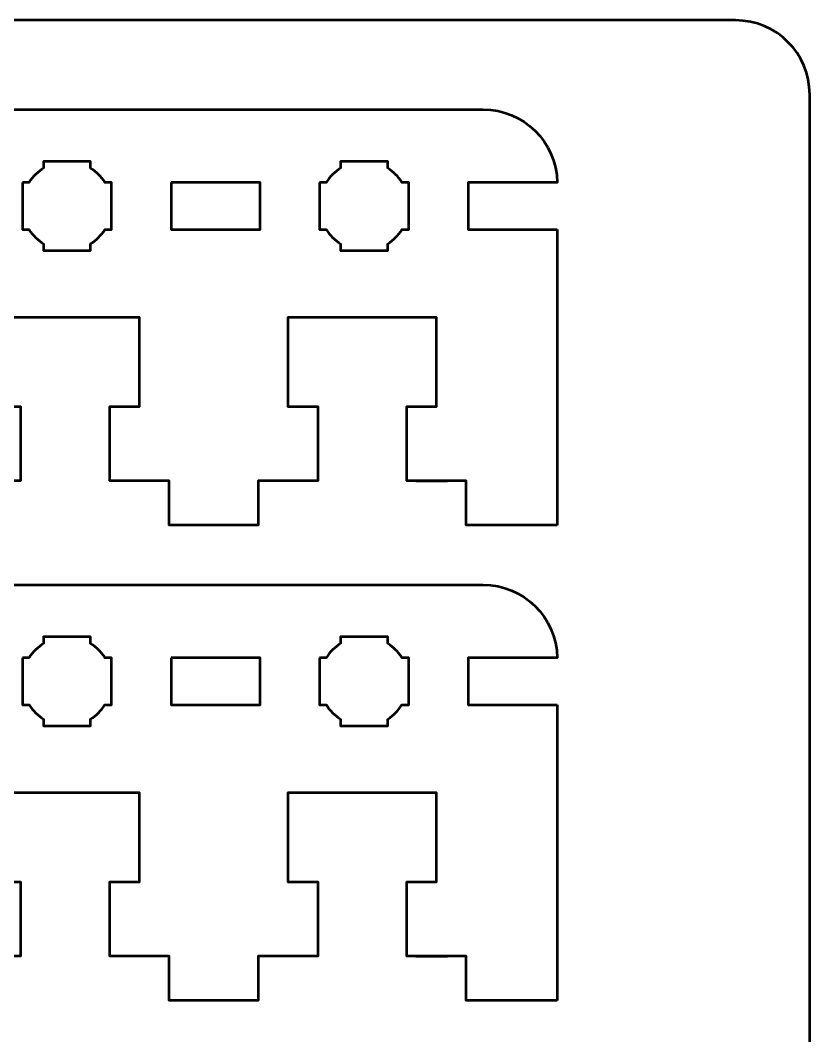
# Model space of a CAD drawing. Header units: centimetres. Extents: x -21 to 0, y -29.7 to 0.
# Drawn here: x -5.31 to 0, y -6.84 to 0 of the extents above; entities that cross this region are included whole.
import ezdxf

# ---------------------------------------------------------------- set-up
doc = ezdxf.new("R2010")
doc.units = ezdxf.units.CM
doc.header["$MEASUREMENT"] = 0
doc.layers.add('Layer 1', color=7, linetype='Continuous')

msp = doc.modelspace()

# ---------------------------------------------------------------- linework, layer by layer
at = {"layer": 'Layer 1', "color": 1, "lineweight": 53}
msp.add_open_spline([(-21.00003, -29.19995), (-21.00003, -29.19995), (-21.00003, -3.49992), (-21.00003, -3.49992), (-21.00003, -3.49992), (-21.00003, -3.41709), (-20.93286, -3.34992), (-20.85003, -3.34992), (-20.85003, -3.34992), (-20.7672, -3.34992), (-20.70003, -3.28275), (-20.70003, -3.19992), (-20.70003, -3.19992), (-20.70003, -3.11709), (-20.7672, -3.04992), (-20.85003, -3.04992), (-20.85003, -3.04992), (-20.93286, -3.04992), (-21.00003, -2.98275), (-21.00003, -2.89992), (-21.00003, -2.89992), (-21.00003, -2.81709), (-20.93286, -2.74992), (-20.85003, -2.74992), (-20.85003, -2.74992), (-20.7672, -2.74992), (-20.70003, -2.68275), (-20.70003, -2.59992), (-20.70003, -2.59992), (-20.70003, -2.51709), (-20.7672, -2.44992), (-20.85003, -2.44992), (-20.85003, -2.44992), (-20.93286, -2.44992), (-21.00003, -2.38275), (-21.00003, -2.29992), (-21.00003, -2.29992), (-21.00003, -2.21709), (-20.93286, -2.14992), (-20.85003, -2.14992), (-20.85003, -2.14992), (-20.7672, -2.14992), (-20.70003, -2.08275), (-20.70003, -1.99992), (-20.70003, -1.99992), (-20.70003, -1.91709), (-20.7672, -1.84992), (-20.85003, -1.84992), (-20.85003, -1.84992), (-20.93286, -1.84992), (-21.00003, -1.78275), (-21.00003, -1.69992), (-21.00003, -1.69992), (-21.00003, -1.61709), (-20.93286, -1.54992), (-20.85003, -1.54992), (-20.85003, -1.54992), (-20.7672, -1.54992), (-20.70003, -1.48275), (-20.70003, -1.39992), (-20.70003, -1.39992), (-20.70003, -1.31709), (-20.7672, -1.24992), (-20.85003, -1.24992), (-20.85003, -1.24992), (-20.93286, -1.24992), (-21.00003, -1.18275), (-21.00003, -1.09992), (-21.00003, -1.09992), (-21.00003, -1.09992), (-21.00003, -0.49992), (-21.00003, -0.49992), (-21.00003, -0.49992), (-21.00003, -0.22295), (-20.77694, 0.00004), (-20.49994, 0.00004), (-20.49994, 0.00004), (-20.49994, 0.00004), (-0.50008, 0.00004), (-0.50008, 0.00004), (-0.50008, 0.00004), (-0.22294, 0.00004), (0.00002, -0.22295), (0.00002, -0.49992), (0.00002, -0.49992), (0.00002, -0.49992), (0.00002, -29.19995), (0.00002, -29.19995), (0.00002, -29.19995), (0.00002, -29.47695), (-0.22294, -29.70004), (-0.50008, -29.70004), (-0.50008, -29.70004), (-0.50008, -29.70004), (-20.49994, -29.70004), (-20.49994, -29.70004), (-20.49994, -29.70004), (-20.77694, -29.70004), (-21.00003, -29.47695), (-21.00003, -29.19995)], degree=3, knots=[0, 0, 0, 0, 0.04, 0.04, 0.04, 0.04, 0.08, 0.08, 0.08, 0.08, 0.12, 0.12, 0.12, 0.12, 0.16, 0.16, 0.16, 0.16, 0.2, 0.2, 0.2, 0.2, 0.24, 0.24, 0.24, 0.24, 0.28, 0.28, 0.28, 0.28, 0.32, 0.32, 0.32, 0.32, 0.36, 0.36, 0.36, 0.36, 0.4, 0.4, 0.4, 0.4, 0.44, 0.44, 0.44, 0.44, 0.48, 0.48, 0.48, 0.48, 0.52, 0.52, 0.52, 0.52, 0.56, 0.56, 0.56, 0.56, 0.6, 0.6, 0.6, 0.6, 0.64, 0.64, 0.64, 0.64, 0.68, 0.68, 0.68, 0.68, 0.72, 0.72, 0.72, 0.72, 0.76, 0.76, 0.76, 0.76, 0.8, 0.8, 0.8, 0.8, 0.84, 0.84, 0.84, 0.84, 0.88, 0.88, 0.88, 0.88, 0.92, 0.92, 0.92, 0.92, 0.96, 0.96, 0.96, 0.96, 1, 1, 1, 1], dxfattribs=at)
at = {"layer": 'Layer 1', "color": 114, "lineweight": 53}
for points in [[(-9.80001, -0.6), (-9.80001, -0.6), (-2.20002, -0.6), (-2.20002, -0.6)], [(-1.70002, -1.40875), (-1.70002, -1.40875), (-1.70002, -3.10001), (-1.70002, -3.10001)], [(-9.80001, -3.8), (-9.80001, -3.8), (-2.20002, -3.8), (-2.20002, -3.8)], [(-1.70002, -4.60875), (-1.70002, -4.60875), (-1.70002, -6.30001), (-1.70002, -6.30001)]]:
    msp.add_open_spline(points, degree=3, dxfattribs=at)
at = {"layer": 'Layer 1', "lineweight": 53}
for points, knots in [([(-2.20002, -0.6), (-1.92686, -0.6), (-1.7048, -0.8192), (-1.70013, -1.09125), (-1.70013, -1.09125), (-1.70013, -1.09125), (-2.30002, -1.09125), (-2.30002, -1.09125), (-2.30002, -1.09125), (-2.30002, -1.09125), (-2.30002, -1.40875), (-2.30002, -1.40875), (-2.30002, -1.40875), (-2.30002, -1.40875), (-1.70002, -1.40875), (-1.70002, -1.40875)], [0, 0, 0, 0, 0.25, 0.25, 0.25, 0.25, 0.5, 0.5, 0.5, 0.5, 0.75, 0.75, 0.75, 0.75, 1, 1, 1, 1]), ([(-5.30002, -1.09125), (-5.30002, -1.09125), (-5.25458, -1.09125), (-5.25458, -1.09125), (-5.25458, -1.09125), (-5.23035, -1.05249), (-5.19752, -1.01967), (-5.15877, -0.99544), (-5.15877, -0.99544), (-5.15877, -0.99544), (-5.15877, -0.95), (-5.15877, -0.95), (-5.15877, -0.95), (-5.15877, -0.95), (-5.00002, -0.95), (-5.00002, -0.95), (-5.00002, -0.95), (-5.00002, -0.95), (-4.84127, -0.95), (-4.84127, -0.95), (-4.84127, -0.95), (-4.84127, -0.95), (-4.84127, -0.99544), (-4.84127, -0.99544), (-4.84127, -0.99544), (-4.80252, -1.01967), (-4.76969, -1.05249), (-4.74546, -1.09125), (-4.74546, -1.09125), (-4.74546, -1.09125), (-4.70002, -1.09125), (-4.70002, -1.09125), (-4.70002, -1.09125), (-4.70002, -1.09125), (-4.70002, -1.25), (-4.70002, -1.25), (-4.70002, -1.25), (-4.70002, -1.25), (-4.70002, -1.40875), (-4.70002, -1.40875), (-4.70002, -1.40875), (-4.70002, -1.40875), (-4.74546, -1.40875), (-4.74546, -1.40875), (-4.74546, -1.40875), (-4.76969, -1.44751), (-4.80252, -1.48033), (-4.84127, -1.50456), (-4.84127, -1.50456), (-4.84127, -1.50456), (-4.84127, -1.55), (-4.84127, -1.55), (-4.84127, -1.55), (-4.84127, -1.55), (-5.00002, -1.55), (-5.00002, -1.55), (-5.00002, -1.55), (-5.00002, -1.55), (-5.15877, -1.55), (-5.15877, -1.55), (-5.15877, -1.55), (-5.15877, -1.55), (-5.15877, -1.50456), (-5.15877, -1.50456), (-5.15877, -1.50456), (-5.19752, -1.48033), (-5.23035, -1.44751), (-5.25458, -1.40875), (-5.25458, -1.40875), (-5.25458, -1.40875), (-5.30002, -1.40875), (-5.30002, -1.40875), (-5.30002, -1.40875), (-5.30002, -1.40875), (-5.30002, -1.25), (-5.30002, -1.25), (-5.30002, -1.25), (-5.30002, -1.25), (-5.30002, -1.09125), (-5.30002, -1.09125)], [0, 0, 0, 0, 0.05, 0.05, 0.05, 0.05, 0.1, 0.1, 0.1, 0.1, 0.15, 0.15, 0.15, 0.15, 0.2, 0.2, 0.2, 0.2, 0.25, 0.25, 0.25, 0.25, 0.3, 0.3, 0.3, 0.3, 0.35, 0.35, 0.35, 0.35, 0.4, 0.4, 0.4, 0.4, 0.45, 0.45, 0.45, 0.45, 0.5, 0.5, 0.5, 0.5, 0.55, 0.55, 0.55, 0.55, 0.6, 0.6, 0.6, 0.6, 0.65, 0.65, 0.65, 0.65, 0.7, 0.7, 0.7, 0.7, 0.75, 0.75, 0.75, 0.75, 0.8, 0.8, 0.8, 0.8, 0.85, 0.85, 0.85, 0.85, 0.9, 0.9, 0.9, 0.9, 0.95, 0.95, 0.95, 0.95, 1, 1, 1, 1]), ([(-3.30002, -1.09125), (-3.30002, -1.09125), (-3.25458, -1.09125), (-3.25458, -1.09125), (-3.25458, -1.09125), (-3.23035, -1.05249), (-3.19752, -1.01967), (-3.15877, -0.99544), (-3.15877, -0.99544), (-3.15877, -0.99544), (-3.15877, -0.95), (-3.15877, -0.95), (-3.15877, -0.95), (-3.15877, -0.95), (-3.00002, -0.95), (-3.00002, -0.95), (-3.00002, -0.95), (-3.00002, -0.95), (-2.84127, -0.95), (-2.84127, -0.95), (-2.84127, -0.95), (-2.84127, -0.95), (-2.84127, -0.99544), (-2.84127, -0.99544), (-2.84127, -0.99544), (-2.80252, -1.01967), (-2.76969, -1.05249), (-2.74546, -1.09125), (-2.74546, -1.09125), (-2.74546, -1.09125), (-2.70002, -1.09125), (-2.70002, -1.09125), (-2.70002, -1.09125), (-2.70002, -1.09125), (-2.70002, -1.25), (-2.70002, -1.25), (-2.70002, -1.25), (-2.70002, -1.25), (-2.70002, -1.40875), (-2.70002, -1.40875), (-2.70002, -1.40875), (-2.70002, -1.40875), (-2.74546, -1.40875), (-2.74546, -1.40875), (-2.74546, -1.40875), (-2.76969, -1.44751), (-2.80252, -1.48033), (-2.84127, -1.50456), (-2.84127, -1.50456), (-2.84127, -1.50456), (-2.84127, -1.55), (-2.84127, -1.55), (-2.84127, -1.55), (-2.84127, -1.55), (-3.00002, -1.55), (-3.00002, -1.55), (-3.00002, -1.55), (-3.00002, -1.55), (-3.15877, -1.55), (-3.15877, -1.55), (-3.15877, -1.55), (-3.15877, -1.55), (-3.15877, -1.50456), (-3.15877, -1.50456), (-3.15877, -1.50456), (-3.19752, -1.48033), (-3.23035, -1.44751), (-3.25458, -1.40875), (-3.25458, -1.40875), (-3.25458, -1.40875), (-3.30002, -1.40875), (-3.30002, -1.40875), (-3.30002, -1.40875), (-3.30002, -1.40875), (-3.30002, -1.25), (-3.30002, -1.25), (-3.30002, -1.25), (-3.30002, -1.25), (-3.30002, -1.09125), (-3.30002, -1.09125)], [0, 0, 0, 0, 0.05, 0.05, 0.05, 0.05, 0.1, 0.1, 0.1, 0.1, 0.15, 0.15, 0.15, 0.15, 0.2, 0.2, 0.2, 0.2, 0.25, 0.25, 0.25, 0.25, 0.3, 0.3, 0.3, 0.3, 0.35, 0.35, 0.35, 0.35, 0.4, 0.4, 0.4, 0.4, 0.45, 0.45, 0.45, 0.45, 0.5, 0.5, 0.5, 0.5, 0.55, 0.55, 0.55, 0.55, 0.6, 0.6, 0.6, 0.6, 0.65, 0.65, 0.65, 0.65, 0.7, 0.7, 0.7, 0.7, 0.75, 0.75, 0.75, 0.75, 0.8, 0.8, 0.8, 0.8, 0.85, 0.85, 0.85, 0.85, 0.9, 0.9, 0.9, 0.9, 0.95, 0.95, 0.95, 0.95, 1, 1, 1, 1]), ([(-4.30002, -1.09125), (-4.30002, -1.09125), (-3.70002, -1.09125), (-3.70002, -1.09125), (-3.70002, -1.09125), (-3.70002, -1.09125), (-3.70002, -1.40875), (-3.70002, -1.40875), (-3.70002, -1.40875), (-3.70002, -1.40875), (-4.30002, -1.40875), (-4.30002, -1.40875), (-4.30002, -1.40875), (-4.30002, -1.40875), (-4.30002, -1.09125), (-4.30002, -1.09125)], [0, 0, 0, 0, 0.25, 0.25, 0.25, 0.25, 0.5, 0.5, 0.5, 0.5, 0.75, 0.75, 0.75, 0.75, 1, 1, 1, 1]), ([(-1.70002, -3.4), (-1.70002, -3.4), (-2.31252, -3.4), (-2.31252, -3.4), (-2.31252, -3.4), (-2.31252, -3.4), (-2.31252, -3.1), (-2.31252, -3.1), (-2.31252, -3.1), (-3.23021, -3.10001), (-1.9031, -3.09999), (-2.71252, -3.10001), (-2.71252, -3.10001), (-2.71252, -3.10001), (-2.71252, -2.6), (-2.71252, -2.6), (-2.71252, -2.6), (-2.71252, -2.6), (-2.51252, -2.59999), (-2.51252, -2.59999), (-2.51252, -2.59999), (-2.51252, -2.59999), (-2.51252, -2), (-2.51252, -2), (-2.51252, -2), (-2.89585, -2), (-3.12919, -2), (-3.51252, -2), (-3.51252, -2), (-3.51252, -2), (-3.51252, -2.59999), (-3.51252, -2.59999), (-3.51252, -2.59999), (-3.51252, -2.59999), (-3.31252, -2.6), (-3.31252, -2.6), (-3.31252, -2.6), (-3.31252, -2.6), (-3.31252, -3.1), (-3.31252, -3.1), (-3.31252, -3.1), (-3.31252, -3.1), (-3.71252, -3.1), (-3.71252, -3.1), (-3.71252, -3.1), (-3.71252, -3.1), (-3.71252, -3.4), (-3.71252, -3.4), (-3.71252, -3.4), (-3.71252, -3.4), (-4.31252, -3.4), (-4.31252, -3.4), (-4.31252, -3.4), (-4.31252, -3.4), (-4.31252, -3.1), (-4.31252, -3.1), (-4.31252, -3.1), (-4.31252, -3.1), (-4.71252, -3.1), (-4.71252, -3.1), (-4.71252, -3.1), (-4.71252, -3.1), (-4.71252, -2.6), (-4.71252, -2.6), (-4.71252, -2.6), (-4.71252, -2.6), (-4.51252, -2.59999), (-4.51252, -2.59999), (-4.51252, -2.59999), (-4.51252, -2.59999), (-4.51252, -2), (-4.51252, -2), (-4.51252, -2), (-4.89585, -2), (-5.12919, -2), (-5.51252, -2), (-5.51252, -2), (-5.51252, -2), (-5.51252, -2.59999), (-5.51252, -2.59999), (-5.51252, -2.59999), (-5.51252, -2.59999), (-5.31252, -2.6), (-5.31252, -2.6), (-5.31252, -2.6), (-5.31252, -2.6), (-5.31252, -3.10001), (-5.31252, -3.10001), (-5.31252, -3.10001), (-5.31252, -3.10001), (-5.71252, -3.1), (-5.71252, -3.1), (-5.71252, -3.1), (-5.71252, -3.1), (-5.71252, -3.4), (-5.71252, -3.4), (-5.71252, -3.4), (-5.71252, -3.4), (-6.31251, -3.4), (-6.31251, -3.4), (-6.31251, -3.4), (-6.31251, -3.4), (-6.31251, -3.1), (-6.31251, -3.1), (-6.31251, -3.1), (-6.31251, -3.1), (-6.71251, -3.1), (-6.71251, -3.1), (-6.71251, -3.1), (-6.71251, -3.1), (-6.71251, -2.6), (-6.71251, -2.6), (-6.71251, -2.6), (-6.71251, -2.6), (-6.51251, -2.59999), (-6.51251, -2.59999), (-6.51251, -2.59999), (-6.51251, -2.59999), (-6.51251, -2), (-6.51251, -2), (-6.51251, -2), (-6.89584, -2), (-7.12918, -2), (-7.51251, -2), (-7.51251, -2), (-7.51251, -2), (-7.51251, -2.59999), (-7.51251, -2.59999), (-7.51251, -2.59999), (-7.51251, -2.59999), (-7.31251, -2.6), (-7.31251, -2.6), (-7.31251, -2.6), (-7.31251, -2.6), (-7.31251, -3.10001), (-7.31251, -3.10001), (-7.31251, -3.10001), (-7.31251, -3.10001), (-7.71251, -3.1), (-7.71251, -3.1), (-7.71251, -3.1), (-7.71251, -3.1), (-7.71251, -3.4), (-7.71251, -3.4), (-7.71251, -3.4), (-7.71251, -3.4), (-8.31251, -3.4), (-8.31251, -3.4), (-8.31251, -3.4), (-8.31251, -3.4), (-8.31251, -3.1), (-8.31251, -3.1), (-8.31251, -3.1), (-8.31251, -3.1), (-8.71251, -3.1), (-8.71251, -3.1), (-8.71251, -3.1), (-8.71251, -3.1), (-8.71251, -2.6), (-8.71251, -2.6), (-8.71251, -2.6), (-8.71251, -2.6), (-8.51251, -2.59999), (-8.51251, -2.59999), (-8.51251, -2.59999), (-8.51251, -2.59999), (-8.51251, -2), (-8.51251, -2), (-8.51251, -2), (-8.89584, -2), (-9.12918, -2), (-9.51251, -2), (-9.51251, -2), (-9.51251, -2), (-9.51251, -2.59999), (-9.51251, -2.59999), (-9.51251, -2.59999), (-9.51251, -2.59999), (-9.31251, -2.6), (-9.31251, -2.6), (-9.31251, -2.6), (-9.31251, -2.6), (-9.31251, -3.10001), (-9.31251, -3.10001), (-9.31251, -3.10001), (-9.31251, -3.10001), (-9.71251, -3.1), (-9.71251, -3.1), (-9.71251, -3.1), (-9.71251, -3.1), (-9.71251, -3.4), (-9.71251, -3.4), (-9.71251, -3.4), (-9.71251, -3.4), (-10.28751, -3.4), (-10.28751, -3.4)], [0, 0, 0, 0, 0.0204082, 0.0204082, 0.0204082, 0.0204082, 0.0408163, 0.0408163, 0.0408163, 0.0408163, 0.0612245, 0.0612245, 0.0612245, 0.0612245, 0.0816327, 0.0816327, 0.0816327, 0.0816327, 0.1020408, 0.1020408, 0.1020408, 0.1020408, 0.122449, 0.122449, 0.122449, 0.122449, 0.1428571, 0.1428571, 0.1428571, 0.1428571, 0.1632653, 0.1632653, 0.1632653, 0.1632653, 0.1836735, 0.1836735, 0.1836735, 0.1836735, 0.2040816, 0.2040816, 0.2040816, 0.2040816, 0.2244898, 0.2244898, 0.2244898, 0.2244898, 0.244898, 0.244898, 0.244898, 0.244898, 0.2653061, 0.2653061, 0.2653061, 0.2653061, 0.2857143, 0.2857143, 0.2857143, 0.2857143, 0.3061224, 0.3061224, 0.3061224, 0.3061224, 0.3265306, 0.3265306, 0.3265306, 0.3265306, 0.3469388, 0.3469388, 0.3469388, 0.3469388, 0.3673469, 0.3673469, 0.3673469, 0.3673469, 0.3877551, 0.3877551, 0.3877551, 0.3877551, 0.4081633, 0.4081633, 0.4081633, 0.4081633, 0.4285714, 0.4285714, 0.4285714, 0.4285714, 0.4489796, 0.4489796, 0.4489796, 0.4489796, 0.4693878, 0.4693878, 0.4693878, 0.4693878, 0.4897959, 0.4897959, 0.4897959, 0.4897959, 0.5102041, 0.5102041, 0.5102041, 0.5102041, 0.5306122, 0.5306122, 0.5306122, 0.5306122, 0.5510204, 0.5510204, 0.5510204, 0.5510204, 0.5714286, 0.5714286, 0.5714286, 0.5714286, 0.5918367, 0.5918367, 0.5918367, 0.5918367, 0.6122449, 0.6122449, 0.6122449, 0.6122449, 0.6326531, 0.6326531, 0.6326531, 0.6326531, 0.6530612, 0.6530612, 0.6530612, 0.6530612, 0.6734694, 0.6734694, 0.6734694, 0.6734694, 0.6938776, 0.6938776, 0.6938776, 0.6938776, 0.7142857, 0.7142857, 0.7142857, 0.7142857, 0.7346939, 0.7346939, 0.7346939, 0.7346939, 0.755102, 0.755102, 0.755102, 0.755102, 0.7755102, 0.7755102, 0.7755102, 0.7755102, 0.7959184, 0.7959184, 0.7959184, 0.7959184, 0.8163265, 0.8163265, 0.8163265, 0.8163265, 0.8367347, 0.8367347, 0.8367347, 0.8367347, 0.8571429, 0.8571429, 0.8571429, 0.8571429, 0.877551, 0.877551, 0.877551, 0.877551, 0.8979592, 0.8979592, 0.8979592, 0.8979592, 0.9183673, 0.9183673, 0.9183673, 0.9183673, 0.9387755, 0.9387755, 0.9387755, 0.9387755, 0.9591837, 0.9591837, 0.9591837, 0.9591837, 0.9795918, 0.9795918, 0.9795918, 0.9795918, 1, 1, 1, 1]), ([(-2.20002, -3.8), (-1.92686, -3.8), (-1.7048, -4.0192), (-1.70013, -4.29125), (-1.70013, -4.29125), (-1.70013, -4.29125), (-2.30002, -4.29125), (-2.30002, -4.29125), (-2.30002, -4.29125), (-2.30002, -4.29125), (-2.30002, -4.60875), (-2.30002, -4.60875), (-2.30002, -4.60875), (-2.30002, -4.60875), (-1.70002, -4.60875), (-1.70002, -4.60875)], [0, 0, 0, 0, 0.25, 0.25, 0.25, 0.25, 0.5, 0.5, 0.5, 0.5, 0.75, 0.75, 0.75, 0.75, 1, 1, 1, 1]), ([(-5.30002, -4.29125), (-5.30002, -4.29125), (-5.25458, -4.29125), (-5.25458, -4.29125), (-5.25458, -4.29125), (-5.23035, -4.25249), (-5.19752, -4.21967), (-5.15877, -4.19544), (-5.15877, -4.19544), (-5.15877, -4.19544), (-5.15877, -4.15), (-5.15877, -4.15), (-5.15877, -4.15), (-5.15877, -4.15), (-5.00002, -4.15), (-5.00002, -4.15), (-5.00002, -4.15), (-5.00002, -4.15), (-4.84127, -4.15), (-4.84127, -4.15), (-4.84127, -4.15), (-4.84127, -4.15), (-4.84127, -4.19544), (-4.84127, -4.19544), (-4.84127, -4.19544), (-4.80252, -4.21967), (-4.76969, -4.25249), (-4.74546, -4.29125), (-4.74546, -4.29125), (-4.74546, -4.29125), (-4.70002, -4.29125), (-4.70002, -4.29125), (-4.70002, -4.29125), (-4.70002, -4.29125), (-4.70002, -4.45), (-4.70002, -4.45), (-4.70002, -4.45), (-4.70002, -4.45), (-4.70002, -4.60875), (-4.70002, -4.60875), (-4.70002, -4.60875), (-4.70002, -4.60875), (-4.74546, -4.60875), (-4.74546, -4.60875), (-4.74546, -4.60875), (-4.76969, -4.64751), (-4.80252, -4.68033), (-4.84127, -4.70456), (-4.84127, -4.70456), (-4.84127, -4.70456), (-4.84127, -4.75), (-4.84127, -4.75), (-4.84127, -4.75), (-4.84127, -4.75), (-5.00002, -4.75), (-5.00002, -4.75), (-5.00002, -4.75), (-5.00002, -4.75), (-5.15877, -4.75), (-5.15877, -4.75), (-5.15877, -4.75), (-5.15877, -4.75), (-5.15877, -4.70456), (-5.15877, -4.70456), (-5.15877, -4.70456), (-5.19752, -4.68033), (-5.23035, -4.64751), (-5.25458, -4.60875), (-5.25458, -4.60875), (-5.25458, -4.60875), (-5.30002, -4.60875), (-5.30002, -4.60875), (-5.30002, -4.60875), (-5.30002, -4.60875), (-5.30002, -4.45), (-5.30002, -4.45), (-5.30002, -4.45), (-5.30002, -4.45), (-5.30002, -4.29125), (-5.30002, -4.29125)], [0, 0, 0, 0, 0.05, 0.05, 0.05, 0.05, 0.1, 0.1, 0.1, 0.1, 0.15, 0.15, 0.15, 0.15, 0.2, 0.2, 0.2, 0.2, 0.25, 0.25, 0.25, 0.25, 0.3, 0.3, 0.3, 0.3, 0.35, 0.35, 0.35, 0.35, 0.4, 0.4, 0.4, 0.4, 0.45, 0.45, 0.45, 0.45, 0.5, 0.5, 0.5, 0.5, 0.55, 0.55, 0.55, 0.55, 0.6, 0.6, 0.6, 0.6, 0.65, 0.65, 0.65, 0.65, 0.7, 0.7, 0.7, 0.7, 0.75, 0.75, 0.75, 0.75, 0.8, 0.8, 0.8, 0.8, 0.85, 0.85, 0.85, 0.85, 0.9, 0.9, 0.9, 0.9, 0.95, 0.95, 0.95, 0.95, 1, 1, 1, 1]), ([(-3.30002, -4.29125), (-3.30002, -4.29125), (-3.25458, -4.29125), (-3.25458, -4.29125), (-3.25458, -4.29125), (-3.23035, -4.25249), (-3.19752, -4.21967), (-3.15877, -4.19544), (-3.15877, -4.19544), (-3.15877, -4.19544), (-3.15877, -4.15), (-3.15877, -4.15), (-3.15877, -4.15), (-3.15877, -4.15), (-3.00002, -4.15), (-3.00002, -4.15), (-3.00002, -4.15), (-3.00002, -4.15), (-2.84127, -4.15), (-2.84127, -4.15), (-2.84127, -4.15), (-2.84127, -4.15), (-2.84127, -4.19544), (-2.84127, -4.19544), (-2.84127, -4.19544), (-2.80252, -4.21967), (-2.76969, -4.25249), (-2.74546, -4.29125), (-2.74546, -4.29125), (-2.74546, -4.29125), (-2.70002, -4.29125), (-2.70002, -4.29125), (-2.70002, -4.29125), (-2.70002, -4.29125), (-2.70002, -4.45), (-2.70002, -4.45), (-2.70002, -4.45), (-2.70002, -4.45), (-2.70002, -4.60875), (-2.70002, -4.60875), (-2.70002, -4.60875), (-2.70002, -4.60875), (-2.74546, -4.60875), (-2.74546, -4.60875), (-2.74546, -4.60875), (-2.76969, -4.64751), (-2.80252, -4.68033), (-2.84127, -4.70456), (-2.84127, -4.70456), (-2.84127, -4.70456), (-2.84127, -4.75), (-2.84127, -4.75), (-2.84127, -4.75), (-2.84127, -4.75), (-3.00002, -4.75), (-3.00002, -4.75), (-3.00002, -4.75), (-3.00002, -4.75), (-3.15877, -4.75), (-3.15877, -4.75), (-3.15877, -4.75), (-3.15877, -4.75), (-3.15877, -4.70456), (-3.15877, -4.70456), (-3.15877, -4.70456), (-3.19752, -4.68033), (-3.23035, -4.64751), (-3.25458, -4.60875), (-3.25458, -4.60875), (-3.25458, -4.60875), (-3.30002, -4.60875), (-3.30002, -4.60875), (-3.30002, -4.60875), (-3.30002, -4.60875), (-3.30002, -4.45), (-3.30002, -4.45), (-3.30002, -4.45), (-3.30002, -4.45), (-3.30002, -4.29125), (-3.30002, -4.29125)], [0, 0, 0, 0, 0.05, 0.05, 0.05, 0.05, 0.1, 0.1, 0.1, 0.1, 0.15, 0.15, 0.15, 0.15, 0.2, 0.2, 0.2, 0.2, 0.25, 0.25, 0.25, 0.25, 0.3, 0.3, 0.3, 0.3, 0.35, 0.35, 0.35, 0.35, 0.4, 0.4, 0.4, 0.4, 0.45, 0.45, 0.45, 0.45, 0.5, 0.5, 0.5, 0.5, 0.55, 0.55, 0.55, 0.55, 0.6, 0.6, 0.6, 0.6, 0.65, 0.65, 0.65, 0.65, 0.7, 0.7, 0.7, 0.7, 0.75, 0.75, 0.75, 0.75, 0.8, 0.8, 0.8, 0.8, 0.85, 0.85, 0.85, 0.85, 0.9, 0.9, 0.9, 0.9, 0.95, 0.95, 0.95, 0.95, 1, 1, 1, 1]), ([(-4.30002, -4.29125), (-4.30002, -4.29125), (-3.70002, -4.29125), (-3.70002, -4.29125), (-3.70002, -4.29125), (-3.70002, -4.29125), (-3.70002, -4.60875), (-3.70002, -4.60875), (-3.70002, -4.60875), (-3.70002, -4.60875), (-4.30002, -4.60875), (-4.30002, -4.60875), (-4.30002, -4.60875), (-4.30002, -4.60875), (-4.30002, -4.29125), (-4.30002, -4.29125)], [0, 0, 0, 0, 0.25, 0.25, 0.25, 0.25, 0.5, 0.5, 0.5, 0.5, 0.75, 0.75, 0.75, 0.75, 1, 1, 1, 1]), ([(-1.70002, -6.6), (-1.70002, -6.6), (-2.31252, -6.6), (-2.31252, -6.6), (-2.31252, -6.6), (-2.31252, -6.6), (-2.31252, -6.3), (-2.31252, -6.3), (-2.31252, -6.3), (-3.23021, -6.30001), (-1.9031, -6.29999), (-2.71252, -6.30001), (-2.71252, -6.30001), (-2.71252, -6.30001), (-2.71252, -5.8), (-2.71252, -5.8), (-2.71252, -5.8), (-2.71252, -5.8), (-2.51252, -5.79999), (-2.51252, -5.79999), (-2.51252, -5.79999), (-2.51252, -5.79999), (-2.51252, -5.2), (-2.51252, -5.2), (-2.51252, -5.2), (-2.89585, -5.2), (-3.12919, -5.2), (-3.51252, -5.2), (-3.51252, -5.2), (-3.51252, -5.2), (-3.51252, -5.79999), (-3.51252, -5.79999), (-3.51252, -5.79999), (-3.51252, -5.79999), (-3.31252, -5.8), (-3.31252, -5.8), (-3.31252, -5.8), (-3.31252, -5.8), (-3.31252, -6.3), (-3.31252, -6.3), (-3.31252, -6.3), (-3.31252, -6.3), (-3.71252, -6.3), (-3.71252, -6.3), (-3.71252, -6.3), (-3.71252, -6.3), (-3.71252, -6.6), (-3.71252, -6.6), (-3.71252, -6.6), (-3.71252, -6.6), (-4.31252, -6.6), (-4.31252, -6.6), (-4.31252, -6.6), (-4.31252, -6.6), (-4.31252, -6.3), (-4.31252, -6.3), (-4.31252, -6.3), (-4.31252, -6.3), (-4.71252, -6.3), (-4.71252, -6.3), (-4.71252, -6.3), (-4.71252, -6.3), (-4.71252, -5.8), (-4.71252, -5.8), (-4.71252, -5.8), (-4.71252, -5.8), (-4.51252, -5.79999), (-4.51252, -5.79999), (-4.51252, -5.79999), (-4.51252, -5.79999), (-4.51252, -5.2), (-4.51252, -5.2), (-4.51252, -5.2), (-4.89585, -5.2), (-5.12919, -5.2), (-5.51252, -5.2), (-5.51252, -5.2), (-5.51252, -5.2), (-5.51252, -5.79999), (-5.51252, -5.79999), (-5.51252, -5.79999), (-5.51252, -5.79999), (-5.31252, -5.8), (-5.31252, -5.8), (-5.31252, -5.8), (-5.31252, -5.8), (-5.31252, -6.30001), (-5.31252, -6.30001), (-5.31252, -6.30001), (-5.31252, -6.30001), (-5.71252, -6.3), (-5.71252, -6.3), (-5.71252, -6.3), (-5.71252, -6.3), (-5.71252, -6.6), (-5.71252, -6.6), (-5.71252, -6.6), (-5.71252, -6.6), (-6.31251, -6.6), (-6.31251, -6.6), (-6.31251, -6.6), (-6.31251, -6.6), (-6.31251, -6.3), (-6.31251, -6.3), (-6.31251, -6.3), (-6.31251, -6.3), (-6.71251, -6.3), (-6.71251, -6.3), (-6.71251, -6.3), (-6.71251, -6.3), (-6.71251, -5.8), (-6.71251, -5.8), (-6.71251, -5.8), (-6.71251, -5.8), (-6.51251, -5.79999), (-6.51251, -5.79999), (-6.51251, -5.79999), (-6.51251, -5.79999), (-6.51251, -5.2), (-6.51251, -5.2), (-6.51251, -5.2), (-6.89584, -5.2), (-7.12918, -5.2), (-7.51251, -5.2), (-7.51251, -5.2), (-7.51251, -5.2), (-7.51251, -5.79999), (-7.51251, -5.79999), (-7.51251, -5.79999), (-7.51251, -5.79999), (-7.31251, -5.8), (-7.31251, -5.8), (-7.31251, -5.8), (-7.31251, -5.8), (-7.31251, -6.30001), (-7.31251, -6.30001), (-7.31251, -6.30001), (-7.31251, -6.30001), (-7.71251, -6.3), (-7.71251, -6.3), (-7.71251, -6.3), (-7.71251, -6.3), (-7.71251, -6.6), (-7.71251, -6.6), (-7.71251, -6.6), (-7.71251, -6.6), (-8.31251, -6.6), (-8.31251, -6.6), (-8.31251, -6.6), (-8.31251, -6.6), (-8.31251, -6.3), (-8.31251, -6.3), (-8.31251, -6.3), (-8.31251, -6.3), (-8.71251, -6.3), (-8.71251, -6.3), (-8.71251, -6.3), (-8.71251, -6.3), (-8.71251, -5.8), (-8.71251, -5.8), (-8.71251, -5.8), (-8.71251, -5.8), (-8.51251, -5.79999), (-8.51251, -5.79999), (-8.51251, -5.79999), (-8.51251, -5.79999), (-8.51251, -5.2), (-8.51251, -5.2), (-8.51251, -5.2), (-8.89584, -5.2), (-9.12918, -5.2), (-9.51251, -5.2), (-9.51251, -5.2), (-9.51251, -5.2), (-9.51251, -5.79999), (-9.51251, -5.79999), (-9.51251, -5.79999), (-9.51251, -5.79999), (-9.31251, -5.8), (-9.31251, -5.8), (-9.31251, -5.8), (-9.31251, -5.8), (-9.31251, -6.30001), (-9.31251, -6.30001), (-9.31251, -6.30001), (-9.31251, -6.30001), (-9.71251, -6.3), (-9.71251, -6.3), (-9.71251, -6.3), (-9.71251, -6.3), (-9.71251, -6.6), (-9.71251, -6.6), (-9.71251, -6.6), (-9.71251, -6.6), (-10.28751, -6.6), (-10.28751, -6.6)], [0, 0, 0, 0, 0.0204082, 0.0204082, 0.0204082, 0.0204082, 0.0408163, 0.0408163, 0.0408163, 0.0408163, 0.0612245, 0.0612245, 0.0612245, 0.0612245, 0.0816327, 0.0816327, 0.0816327, 0.0816327, 0.1020408, 0.1020408, 0.1020408, 0.1020408, 0.122449, 0.122449, 0.122449, 0.122449, 0.1428571, 0.1428571, 0.1428571, 0.1428571, 0.1632653, 0.1632653, 0.1632653, 0.1632653, 0.1836735, 0.1836735, 0.1836735, 0.1836735, 0.2040816, 0.2040816, 0.2040816, 0.2040816, 0.2244898, 0.2244898, 0.2244898, 0.2244898, 0.244898, 0.244898, 0.244898, 0.244898, 0.2653061, 0.2653061, 0.2653061, 0.2653061, 0.2857143, 0.2857143, 0.2857143, 0.2857143, 0.3061224, 0.3061224, 0.3061224, 0.3061224, 0.3265306, 0.3265306, 0.3265306, 0.3265306, 0.3469388, 0.3469388, 0.3469388, 0.3469388, 0.3673469, 0.3673469, 0.3673469, 0.3673469, 0.3877551, 0.3877551, 0.3877551, 0.3877551, 0.4081633, 0.4081633, 0.4081633, 0.4081633, 0.4285714, 0.4285714, 0.4285714, 0.4285714, 0.4489796, 0.4489796, 0.4489796, 0.4489796, 0.4693878, 0.4693878, 0.4693878, 0.4693878, 0.4897959, 0.4897959, 0.4897959, 0.4897959, 0.5102041, 0.5102041, 0.5102041, 0.5102041, 0.5306122, 0.5306122, 0.5306122, 0.5306122, 0.5510204, 0.5510204, 0.5510204, 0.5510204, 0.5714286, 0.5714286, 0.5714286, 0.5714286, 0.5918367, 0.5918367, 0.5918367, 0.5918367, 0.6122449, 0.6122449, 0.6122449, 0.6122449, 0.6326531, 0.6326531, 0.6326531, 0.6326531, 0.6530612, 0.6530612, 0.6530612, 0.6530612, 0.6734694, 0.6734694, 0.6734694, 0.6734694, 0.6938776, 0.6938776, 0.6938776, 0.6938776, 0.7142857, 0.7142857, 0.7142857, 0.7142857, 0.7346939, 0.7346939, 0.7346939, 0.7346939, 0.755102, 0.755102, 0.755102, 0.755102, 0.7755102, 0.7755102, 0.7755102, 0.7755102, 0.7959184, 0.7959184, 0.7959184, 0.7959184, 0.8163265, 0.8163265, 0.8163265, 0.8163265, 0.8367347, 0.8367347, 0.8367347, 0.8367347, 0.8571429, 0.8571429, 0.8571429, 0.8571429, 0.877551, 0.877551, 0.877551, 0.877551, 0.8979592, 0.8979592, 0.8979592, 0.8979592, 0.9183673, 0.9183673, 0.9183673, 0.9183673, 0.9387755, 0.9387755, 0.9387755, 0.9387755, 0.9591837, 0.9591837, 0.9591837, 0.9591837, 0.9795918, 0.9795918, 0.9795918, 0.9795918, 1, 1, 1, 1])]:
    msp.add_open_spline(points, degree=3, knots=knots, dxfattribs=at)
for points in [[(-1.70002, -3.1), (-1.70002, -3.1), (-1.70002, -3.4), (-1.70002, -3.4)], [(-1.70002, -3.10001), (-1.70002, -3.10001), (-1.70002, -3.1), (-1.70002, -3.1)], [(-1.70002, -6.3), (-1.70002, -6.3), (-1.70002, -6.6), (-1.70002, -6.6)], [(-1.70002, -6.30001), (-1.70002, -6.30001), (-1.70002, -6.3), (-1.70002, -6.3)]]:
    msp.add_open_spline(points, degree=3, dxfattribs=at)

doc.saveas('drawing.dxf')
